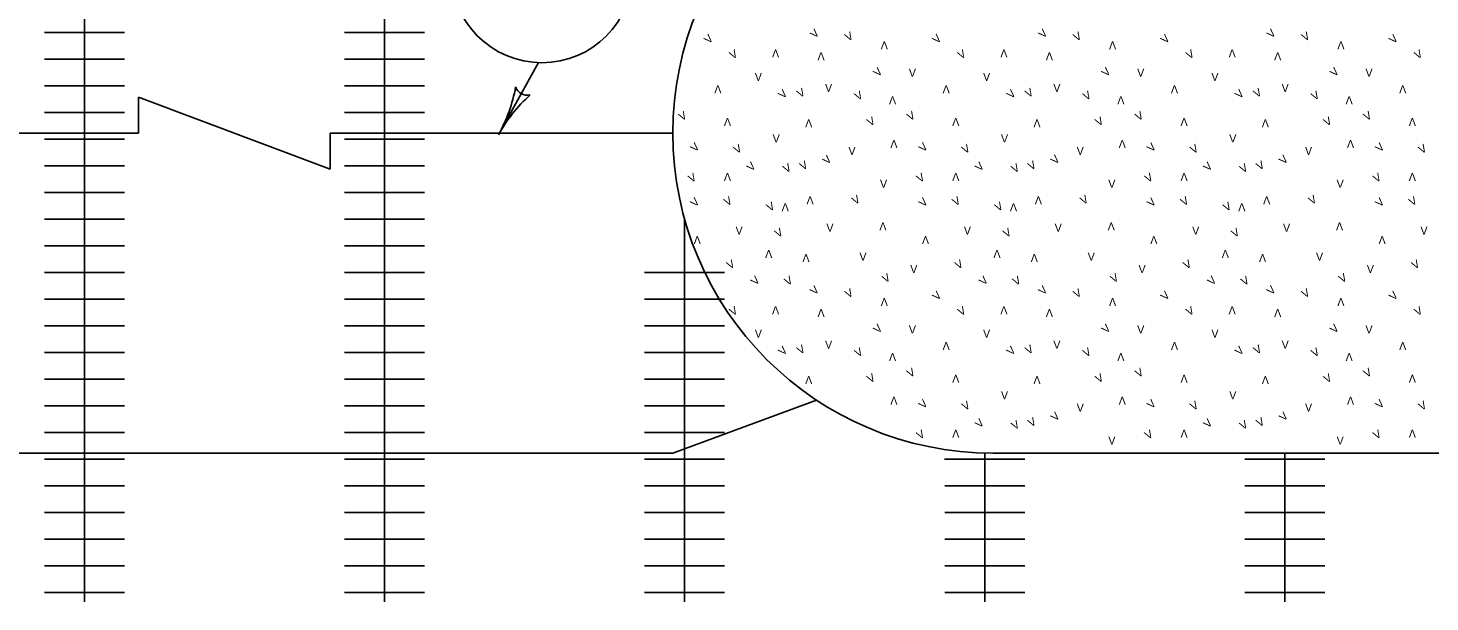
# Model space of a CAD drawing. Extents: x 1007 to 1035.5, y 1000.5 to 1021.5.
# Drawn here: x 1017.13 to 1020.634, y 1009.125 to 1010.559 of the extents above; entities that cross this region are included whole.
import ezdxf

# ---------------------------------------------------------------- set-up
doc = ezdxf.new("R2010")
doc.units = 0
doc.layers.add('Level 1', color=7, linetype='Continuous')
doc.layers.add('Level 2', color=7, linetype='Continuous')

msp = doc.modelspace()

# ---------------------------------------------------------------- linework, layer by layer
at = {"layer": 'Level 1'}
for p, q in [((1017.1711, 1010.548), (1017.371, 1010.548)), ((1017.9211, 1010.548), (1018.121, 1010.548)), ((1017.1711, 1010.4813), (1017.371, 1010.4813)), ((1017.9211, 1010.4813), (1018.121, 1010.4813)), ((1017.1711, 1010.4147), (1017.371, 1010.4147)), ((1017.9211, 1010.4147), (1018.121, 1010.4147)), ((1017.406, 1010.2968), (1017.406, 1010.3868)), ((1017.406, 1010.3868), (1017.8856, 1010.2068)), ((1017.1711, 1010.348), (1017.371, 1010.348)), ((1017.9211, 1010.348), (1018.121, 1010.348)), ((1015.0213, 1010.2968), (1017.406, 1010.2968)), ((1017.1711, 1010.2813), (1017.371, 1010.2813)), ((1017.8856, 1010.2968), (1017.8856, 1010.2068)), ((1017.8856, 1010.2968), (1018.7419, 1010.2968)), ((1017.9211, 1010.2813), (1018.121, 1010.2813)), ((1017.1712, 1010.2147), (1017.3712, 1010.2147)), ((1017.9212, 1010.2147), (1018.1212, 1010.2147)), ((1017.1713, 1010.148), (1017.3712, 1010.148)), ((1017.9213, 1010.148), (1018.1212, 1010.148)), ((1017.1713, 1010.0813), (1017.3712, 1010.0813)), ((1017.9213, 1010.0813), (1018.1212, 1010.0813)), ((1017.1713, 1010.0147), (1017.3712, 1010.0147)), ((1017.9213, 1010.0147), (1018.1212, 1010.0147)), ((1017.1713, 1009.948), (1017.3712, 1009.948)), ((1017.9213, 1009.948), (1018.1212, 1009.948)), ((1018.6713, 1009.948), (1018.8712, 1009.948)), ((1017.1712, 1009.8813), (1017.3712, 1009.8813)), ((1017.1713, 1009.8813), (1017.3712, 1009.8813)), ((1017.9212, 1009.8813), (1018.1212, 1009.8813)), ((1017.9213, 1009.8813), (1018.1212, 1009.8813)), ((1018.6712, 1009.8813), (1018.8712, 1009.8813)), ((1018.6713, 1009.8813), (1018.8712, 1009.8813)), ((1017.1713, 1009.8147), (1017.3712, 1009.8147)), ((1017.9213, 1009.8147), (1018.1212, 1009.8147)), ((1018.6713, 1009.8147), (1018.8712, 1009.8147)), ((1017.1713, 1009.748), (1017.3712, 1009.748)), ((1017.9213, 1009.748), (1018.1212, 1009.748)), ((1018.6713, 1009.748), (1018.8712, 1009.748)), ((1017.1713, 1009.6813), (1017.3712, 1009.6813)), ((1017.9213, 1009.6813), (1018.1212, 1009.6813)), ((1018.6713, 1009.6813), (1018.8712, 1009.6813)), ((1017.1713, 1009.6147), (1017.3712, 1009.6147)), ((1017.9213, 1009.6147), (1018.1212, 1009.6147)), ((1018.6713, 1009.6147), (1018.8712, 1009.6147)), ((1019.1008, 1009.6293), (1018.7419, 1009.4968)), ((1017.1713, 1009.548), (1017.3712, 1009.548)), ((1017.9213, 1009.548), (1018.1212, 1009.548)), ((1018.6713, 1009.548), (1018.8712, 1009.548)), ((1009.409, 1009.4968), (1018.7419, 1009.4968)), ((1017.1713, 1009.4813), (1017.3713, 1009.4813)), ((1017.9213, 1009.4813), (1018.1213, 1009.4813)), ((1018.6713, 1009.4813), (1018.8713, 1009.4813)), ((1019.4213, 1009.4813), (1019.6213, 1009.4813)), ((1028.0419, 1009.4968), (1019.5419, 1009.4968)), ((1020.1713, 1009.4813), (1020.3713, 1009.4813)), ((1017.1714, 1009.4147), (1017.3713, 1009.4147)), ((1017.9214, 1009.4147), (1018.1213, 1009.4147)), ((1018.6714, 1009.4147), (1018.8713, 1009.4147)), ((1019.4214, 1009.4147), (1019.6213, 1009.4147)), ((1020.1714, 1009.4147), (1020.3713, 1009.4147)), ((1017.1714, 1009.348), (1017.3713, 1009.348)), ((1017.9214, 1009.348), (1018.1213, 1009.348)), ((1018.6714, 1009.348), (1018.8713, 1009.348)), ((1019.4214, 1009.348), (1019.6213, 1009.348)), ((1020.1714, 1009.348), (1020.3713, 1009.348)), ((1017.1714, 1009.2813), (1017.3713, 1009.2813)), ((1017.9214, 1009.2813), (1018.1213, 1009.2813)), ((1018.6714, 1009.2813), (1018.8713, 1009.2813)), ((1019.4214, 1009.2813), (1019.6213, 1009.2813)), ((1020.1714, 1009.2813), (1020.3713, 1009.2813)), ((1017.1714, 1009.2147), (1017.3713, 1009.2147)), ((1017.9214, 1009.2147), (1018.1213, 1009.2147)), ((1018.6714, 1009.2147), (1018.8713, 1009.2147)), ((1019.4214, 1009.2147), (1019.6213, 1009.2147)), ((1020.1714, 1009.2147), (1020.3713, 1009.2147)), ((1017.1714, 1009.148), (1017.3713, 1009.148)), ((1017.9214, 1009.148), (1018.1213, 1009.148)), ((1018.6714, 1009.148), (1018.8713, 1009.148)), ((1019.4214, 1009.148), (1019.6213, 1009.148)), ((1020.1714, 1009.148), (1020.3713, 1009.148))]:
    msp.add_line(p, q, dxfattribs=at)
msp.add_circle((1018.4147, 1010.7002), 0.2274, dxfattribs=at)
msp.add_arc((1019.5419, 1010.2968), 0.8, 90, 270, dxfattribs=at)
at = {"layer": 'Level 2'}
for p, q in [((1017.2713, 1011.0968), (1017.2713, 1009.1247)), ((1018.0213, 1011.0968), (1018.0213, 1009.1247)), ((1018.4064, 1010.4734), (1018.3061, 1010.2928)), ((1018.7713, 1010.0818), (1018.7713, 1009.1247)), ((1017.2713, 1009.9968), (1017.2713, 1009.1247)), ((1018.0213, 1009.9968), (1018.0213, 1009.1247)), ((1018.7713, 1009.9968), (1018.7713, 1009.1247)), ((1019.5213, 1009.4968), (1019.5213, 1009.1247)), ((1020.2713, 1009.4968), (1020.2713, 1009.1247))]:
    msp.add_line(p, q, dxfattribs=at)
for centre, radius, start, end in [((1017.9644, 1010.4826), 0.3909, 330.9589, 349.6277), ((1018.3783, 1010.4227), 0.0313, 199.7335, 281.8502), ((1018.6479, 1010.103), 0.3909, 132.3061, 150.9528), ((1017.9644, 1010.4826), 0.3909, 330.9467, 330.9589)]:
    msp.add_arc(centre, radius, start, end, dxfattribs=at)

# ---------------------------------------------------------------- texts
at = {"layer": 'Level 1'}
for rotation, p in [(45, (1019.0968, 1010.5323)), (30, (1019.1796, 1010.5252)), (45, (1019.6675, 1010.5323)), (30, (1019.7503, 1010.5252)), (45, (1020.2382, 1010.5323)), (30, (1020.3209, 1010.5252)), (45, (1018.8319, 1010.5185)), (180, (1019.2793, 1010.5263)), (45, (1019.4026, 1010.5185)), (180, (1019.85, 1010.5263)), (45, (1019.9733, 1010.5185)), (180, (1020.4207, 1010.5263)), (45, (1020.5439, 1010.5185)), (30, (1018.8907, 1010.4805)), (180, (1019.0076, 1010.5058)), (180, (1019.1213, 1010.4989)), (30, (1019.4613, 1010.4805)), (180, (1019.5783, 1010.5058)), (180, (1019.692, 1010.4989)), (30, (1020.032, 1010.4805)), (180, (1020.1489, 1010.5058)), (180, (1020.2627, 1010.4989)), (30, (1020.6027, 1010.4805)), (45, (1019.2548, 1010.4361)), (45, (1019.8255, 1010.4361)), (45, (1020.3962, 1010.4361)), (180, (1018.8633, 1010.4164)), (180, (1019.434, 1010.4164)), (180, (1020.0047, 1010.4164)), (180, (1020.5753, 1010.4164)), (45, (1019.0174, 1010.3811)), (30, (1019.0593, 1010.3843)), (30, (1019.2037, 1010.3774)), (180, (1019.3, 1010.3889)), (45, (1019.5881, 1010.3811)), (30, (1019.63, 1010.3843)), (30, (1019.7743, 1010.3774)), (180, (1019.8707, 1010.3889)), (45, (1020.1588, 1010.3811)), (30, (1020.2007, 1010.3843)), (30, (1020.345, 1010.3774)), (180, (1020.4413, 1010.3889)), (30, (1018.7636, 1010.3265)), (30, (1019.3343, 1010.3265)), (30, (1019.9049, 1010.3265)), (30, (1020.4756, 1010.3265)), (180, (1018.8873, 1010.3346)), (180, (1019.0904, 1010.3312)), (30, (1019.2346, 1010.3128)), (180, (1019.458, 1010.3346)), (180, (1019.6611, 1010.3312)), (30, (1019.8053, 1010.3128)), (180, (1020.0287, 1010.3346)), (180, (1020.2318, 1010.3312)), (30, (1020.3759, 1010.3128)), (180, (1020.5993, 1010.3346)), (45, (1018.7976, 1010.2478)), (180, (1019.3034, 1010.2796)), (45, (1019.3683, 1010.2478)), (180, (1019.8741, 1010.2796)), (45, (1019.9389, 1010.2478)), (180, (1020.4448, 1010.2796)), (45, (1020.5096, 1010.2478)), (30, (1018.901, 1010.244)), (45, (1019.1278, 1010.2168)), (30, (1019.4717, 1010.244)), (45, (1019.6984, 1010.2168)), (30, (1020.0423, 1010.244)), (45, (1020.2691, 1010.2168)), (30, (1020.613, 1010.244)), (45, (1018.9384, 1010.1996)), (30, (1019.0247, 1010.1959)), (30, (1019.0663, 1010.2028)), (45, (1019.5091, 1010.1996)), (30, (1019.5953, 1010.1959)), (30, (1019.6369, 1010.2028)), (45, (1020.0798, 1010.1996)), (30, (1020.166, 1010.1959)), (30, (1020.2076, 1010.2028)), (30, (1018.7876, 1010.1719)), (180, (1018.8873, 1010.1972)), (30, (1019.3583, 1010.1719)), (180, (1019.458, 1010.1972)), (30, (1019.9289, 1010.1719)), (180, (1020.0287, 1010.1972)), (30, (1020.4996, 1010.1719)), (180, (1020.5993, 1010.1972)), (45, (1018.7976, 1010.1103)), (30, (1018.8769, 1010.1135)), (180, (1019.0938, 1010.1388)), (30, (1019.1968, 1010.1169)), (45, (1019.3683, 1010.1103)), (30, (1019.4476, 1010.1135)), (180, (1019.6645, 1010.1388)), (30, (1019.7674, 1010.1169)), (45, (1019.9389, 1010.1103)), (30, (1020.0183, 1010.1135)), (180, (1020.2352, 1010.1388)), (30, (1020.3381, 1010.1169)), (45, (1020.5096, 1010.1103)), (30, (1020.5889, 1010.1135)), (30, (1018.9834, 1010.0998)), (180, (1019.0317, 1010.1216)), (30, (1019.5541, 1010.0998)), (180, (1019.6023, 1010.1216)), (30, (1020.1248, 1010.0998)), (180, (1020.173, 1010.1216)), (180, (1019.2759, 1010.0735)), (180, (1019.8466, 1010.0735)), (180, (1020.4173, 1010.0735)), (180, (1018.8118, 1010.0392)), (30, (1019.004, 1010.0345)), (180, (1019.3824, 1010.0392)), (30, (1019.5747, 1010.0345)), (180, (1019.9531, 1010.0392)), (30, (1020.1453, 1010.0345)), (180, (1020.5238, 1010.0392)), (180, (1018.9904, 1010.0048)), (180, (1019.0836, 1009.9945)), (180, (1019.5611, 1010.0048)), (180, (1019.6543, 1009.9945)), (180, (1020.1318, 1010.0048)), (180, (1020.2249, 1009.9945)), (30, (1018.8838, 1009.9554)), (30, (1019.4544, 1009.9554)), (30, (1020.0251, 1009.9554)), (30, (1020.5958, 1009.9554)), (45, (1018.9487, 1009.9145)), (30, (1019.0281, 1009.9143)), (30, (1019.2723, 1009.9211)), (45, (1019.5193, 1009.9145)), (30, (1019.5988, 1009.9143)), (30, (1019.843, 1009.9211)), (45, (1020.09, 1009.9145)), (30, (1020.1694, 1009.9143)), (30, (1020.4137, 1009.9211)), (45, (1019.0968, 1009.8904)), (30, (1019.1796, 1009.8833)), (45, (1019.4026, 1009.8767)), (45, (1019.6675, 1009.8904)), (30, (1019.7503, 1009.8833)), (45, (1019.9733, 1009.8767)), (45, (1020.2382, 1009.8904)), (30, (1020.3209, 1009.8833)), (45, (1020.5439, 1009.8767)), (30, (1018.8907, 1009.8387)), (180, (1019.0076, 1009.8639)), (180, (1019.1213, 1009.8571)), (180, (1019.2793, 1009.8845)), (30, (1019.4613, 1009.8387)), (180, (1019.5783, 1009.8639)), (180, (1019.692, 1009.8571)), (180, (1019.85, 1009.8845)), (30, (1020.032, 1009.8387)), (180, (1020.1489, 1009.8639)), (180, (1020.2627, 1009.8571)), (180, (1020.4207, 1009.8845)), (30, (1020.6027, 1009.8387)), (45, (1019.2548, 1009.7943)), (45, (1019.8255, 1009.7943)), (45, (1020.3962, 1009.7943)), (45, (1019.0174, 1009.7393)), (30, (1019.0593, 1009.7425)), (30, (1019.2037, 1009.7356)), (180, (1019.3, 1009.7471)), (180, (1019.434, 1009.7746)), (45, (1019.5881, 1009.7393)), (30, (1019.63, 1009.7425)), (30, (1019.7743, 1009.7356)), (180, (1019.8707, 1009.7471)), (180, (1020.0047, 1009.7746)), (45, (1020.1588, 1009.7393)), (30, (1020.2007, 1009.7425)), (30, (1020.345, 1009.7356)), (180, (1020.4413, 1009.7471)), (180, (1020.5753, 1009.7746)), (30, (1019.3343, 1009.6847)), (30, (1019.9049, 1009.6847)), (30, (1020.4756, 1009.6847)), (180, (1019.0904, 1009.6893)), (30, (1019.2346, 1009.6709)), (180, (1019.458, 1009.6928)), (180, (1019.6611, 1009.6893)), (30, (1019.8053, 1009.6709)), (180, (1020.0287, 1009.6928)), (180, (1020.2318, 1009.6893)), (30, (1020.3759, 1009.6709)), (180, (1020.5993, 1009.6928)), (180, (1019.3034, 1009.6378)), (45, (1019.3683, 1009.6059)), (30, (1019.4717, 1009.6022)), (180, (1019.8741, 1009.6378)), (45, (1019.9389, 1009.6059)), (30, (1020.0423, 1009.6022)), (180, (1020.4448, 1009.6378)), (45, (1020.5096, 1009.6059)), (30, (1020.613, 1009.6022)), (45, (1019.5091, 1009.5578)), (30, (1019.5953, 1009.5541)), (30, (1019.6369, 1009.561)), (45, (1019.6984, 1009.575)), (45, (1020.0798, 1009.5578)), (30, (1020.166, 1009.5541)), (30, (1020.2076, 1009.561)), (45, (1020.2691, 1009.575)), (30, (1019.3583, 1009.5301)), (180, (1019.458, 1009.5553)), (30, (1019.9289, 1009.5301)), (180, (1020.0287, 1009.5553)), (30, (1020.4996, 1009.5301)), (180, (1020.5993, 1009.5553))]:
    msp.add_text('V', height=0.02, rotation=rotation, dxfattribs=at).set_placement(p)
for p in [(1018.9467, 1010.4273), (1019.3318, 1010.4377), (1019.5173, 1010.4273), (1019.9025, 1010.4377), (1020.088, 1010.4273), (1020.4732, 1010.4377), (1019.1223, 1010.3998), (1019.6929, 1010.3998), (1020.2636, 1010.3998), (1018.9913, 1010.2733), (1019.562, 1010.2733), (1020.1327, 1010.2733), (1019.1807, 1010.2424), (1019.7513, 1010.2424), (1020.322, 1010.2424), (1019.2597, 1010.16), (1019.8303, 1010.16), (1020.401, 1010.16), (1018.8986, 1010.0432), (1019.1257, 1010.0501), (1019.4693, 1010.0432), (1019.6963, 1010.0501), (1020.0399, 1010.0432), (1020.267, 1010.0501), (1020.6106, 1010.0432), (1019.2082, 1009.9779), (1019.7788, 1009.9779), (1020.3495, 1009.9779), (1019.3353, 1009.947), (1019.9059, 1009.947), (1020.4766, 1009.947), (1019.3318, 1009.7958), (1019.9025, 1009.7958), (1020.4732, 1009.7958), (1018.9467, 1009.7855), (1019.5173, 1009.7855), (1020.088, 1009.7855), (1019.1223, 1009.758), (1019.6929, 1009.758), (1020.2636, 1009.758), (1019.562, 1009.6315), (1020.1327, 1009.6315), (1019.7513, 1009.6006), (1020.322, 1009.6006), (1019.8303, 1009.5182), (1020.401, 1009.5182)]:
    msp.add_text('V', height=0.02, dxfattribs=at).set_placement(p)

doc.saveas('drawing.dxf')
